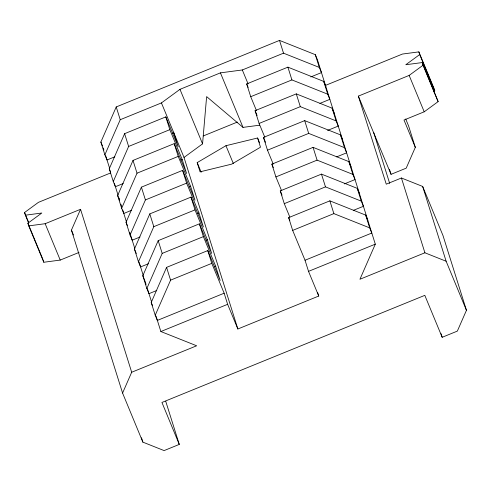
<?xml version="1.0" encoding="UTF-8"?>
<svg xmlns="http://www.w3.org/2000/svg" width="491" height="491" viewBox="0 0 491 491"><rect width="100%" height="100%" fill="white"/><g stroke="black" fill="none" stroke-linecap="round" stroke-linejoin="round"><path stroke-width="0.74" d="M317.597 292.39L318.739 296.042L237.859 328.995L184.021 157.445L202.562 143.863L206.625 96.61L243.008 127.384L259.616 125.187M114.833 156.795L107.02 159.974L104.878 154.806L100.87 142.04L116.226 106.94L279.514 40.409L315.314 54.667L317.456 59.834L375.302 244.156L359.94 279.256L424.899 252.785L446.129 261.243L466.45 310.306L457.342 331.112L442.176 337.292L424.807 295.349L161.932 402.454L179.27 444.41L164.104 450.591L142.875 442.139L122.578 393.058L71.441 230.107L80.542 209.295L45.16 223.706L28.742 225.878L27.901 223.202L41.809 213.02L25.391 215.187L24.55 212.517L38.458 202.335L110.543 172.979M104.878 154.806L120.234 119.706L116.226 106.94M123.223 183.53L115.41 186.715L113.268 181.547L109.26 168.775L124.616 133.675L165.817 116.889L178.184 146.735L173.796 132.766L172.378 133.343M113.268 181.547L128.624 146.447L124.616 133.675M131.619 210.271L123.8 213.456L121.658 208.288L117.65 195.516L133.012 160.416L174.213 143.63L186.574 173.476L182.192 159.507L169.825 129.661L165.817 116.889M121.658 208.288L137.02 173.188L133.012 160.416M140.009 237.012L132.196 240.197L130.054 235.023L126.046 222.257L141.402 187.157L182.603 170.371L194.964 200.218L190.582 186.249L178.215 156.402L174.213 143.63M130.054 235.023L145.41 199.923L141.402 187.157M148.399 263.753L140.586 266.932L138.444 261.764L134.436 248.998L149.792 213.898L190.993 197.112L203.36 226.959L198.972 212.984L186.611 183.137L182.603 170.371M138.444 261.764L153.8 226.664L149.792 213.898M156.776 290.463L148.976 293.673L146.834 288.505L142.826 275.733L158.188 240.639L199.383 223.847L211.652 253.454L207.362 239.725L195.001 209.878L190.993 197.112M146.834 288.505L162.19 253.405L158.188 240.639M207.779 250.588L211.787 263.36L224.148 293.207L157.365 320.414L155.224 315.247L151.222 302.474L166.578 267.374L207.779 250.588L220.14 280.435L215.659 266.226L203.391 236.619L199.383 223.847M155.224 315.247L170.586 280.146L166.578 267.374M122.578 393.058L131.686 372.246L80.542 209.295M405.707 118.982L408.604 125.984L415.312 147.355L406.204 168.161L391.039 174.342L358.35 96.119L409.15 75.418L423.058 65.235L422.223 62.566L405.799 64.732L419.707 54.55L418.866 51.88L402.442 54.047L325.416 85.434M120.234 119.706L161.435 102.92L179.976 89.337L220.422 72.858L242.321 69.961L283.516 53.175L319.322 67.433L321.464 72.6L310.803 76.946M433.565 91.817L434.774 90.933L433.94 88.263L418.866 51.88M415.312 147.355L404.001 120.043L424.218 111.801L438.132 101.619L422.223 62.566M257.597 137.996L260.494 147.214L231.727 164.129L200.076 171.825L197.186 162.613L225.946 145.698L257.597 137.996L259.598 142.813M214.236 266.809L215.659 266.226M256.462 110.585L250.711 96.702L246.703 83.936L287.904 67.15L323.704 81.402L325.846 86.576M128.624 146.447L169.825 129.661M250.711 96.702L291.912 79.916L327.712 94.174L329.854 99.342L319.905 103.392M264.852 137.327L259.101 123.444L255.093 110.678L296.294 93.885L332.094 108.143L334.236 113.317M203.28 135.952L237.337 122.075M137.02 173.188L178.215 156.402M259.101 123.444L300.302 106.657L336.102 120.915L338.244 126.083L327.589 130.422M180.768 160.084L182.192 159.507M273.241 164.068L267.491 150.185L263.489 137.412L304.684 120.626L340.49 134.884L342.632 140.052M145.41 199.923L186.611 183.137M267.491 150.185L308.692 133.399L344.498 147.65L346.634 152.824L336.691 156.875M189.158 186.826L190.582 186.249M281.638 190.809L275.887 176.926L271.879 164.154L313.08 147.368L348.88 161.625L351.022 166.793M28.742 225.878L43.803 262.255L60.227 260.083L79.02 252.429M153.8 226.664L195.001 209.878M275.887 176.926L317.088 160.14L352.888 174.391L355.03 179.565L344.369 183.904M197.554 213.567L198.972 212.984M289.825 217.059L284.277 203.661L280.269 190.895L321.47 174.109L357.27 188.366L359.412 193.534M162.19 253.405L203.391 236.619M284.277 203.661L325.478 186.875L361.278 201.132L363.42 206.3L353.459 210.32M205.944 240.308L207.362 239.725M318.739 296.042L308.52 271.363L305.034 260.248L292.667 230.402L288.659 217.636L329.86 200.85L365.666 215.101L367.802 220.275M466.45 310.306L442.974 235.508L422.653 186.445L401.429 177.994L386.264 184.168L358.35 96.119M170.586 280.146L211.787 263.36M292.667 230.402L333.868 213.616L369.668 227.873L371.81 233.041L305.034 260.248M156.034 316.161L160.858 331.529L227.634 304.316L224.148 293.207M308.52 271.363L375.302 244.156M131.686 372.246L196.658 345.781L160.858 331.529M419.707 54.55L434.774 90.933M423.058 65.235L438.132 101.619M409.15 75.418L424.218 111.801M242.321 69.961L248.072 83.844M246.703 83.936L248.139 87.404M255.093 110.678L257.106 115.532M263.489 137.412L265.496 142.273M271.879 164.154L273.315 167.627M280.269 190.895L282.024 195.123M288.659 217.636L289.813 220.41M220.422 72.858L243.008 127.384M225.946 145.698L233.36 163.595M179.976 89.337L202.562 143.863M197.186 162.613L201.175 172.249M161.435 102.92L184.021 157.445M227.634 304.316L237.859 328.995M100.87 142.04L102.478 145.913M109.26 168.775L110.598 172.01M117.65 195.516L119.528 200.04M126.046 222.257L127.384 225.486M134.436 248.998L136.308 253.522M142.826 275.733L144.704 280.263M151.222 302.474L152.56 305.709M45.16 223.706L60.227 260.083M24.55 212.517L28.607 222.313M25.391 215.187L28.576 222.883M27.901 223.202L42.969 259.579M71.441 230.107L73.466 235.017M422.653 186.445L446.129 261.243M401.429 177.994L424.899 252.785M389.473 169.358L391.039 174.342M441.041 333.659L442.176 337.292M373.669 132.398L389.676 183.395M315.314 54.667L319.322 67.433M323.704 81.402L327.712 94.174M332.094 108.143L336.102 120.915M340.49 134.884L344.498 147.65M348.88 161.625L352.888 174.391M357.27 188.366L361.278 201.132M365.666 215.101L369.668 227.873M279.514 40.409L283.516 53.175M287.904 67.15L291.912 79.916M296.294 93.885L300.302 106.657M304.684 120.626L308.692 133.399M313.08 147.368L317.088 160.14M321.47 174.109L325.478 186.875M329.86 200.85L333.868 213.616M103.233 147.914L103.902 150.043M105.682 155.721L109.646 168.358M114.299 183.168L118.043 195.099M118.914 197.891L119.577 199.99M120.909 204.231L121.578 206.361M122.689 209.909L126.433 221.84M129.747 232.39L134.822 248.575M139.027 261.967L143.212 275.316M144.968 280.907L146.085 284.455M147.417 288.708L151.609 302.057M165.725 401.251L179.27 444.41M141.5 437.751L142.875 442.139M43.177 260.248L43.803 262.255"/></g></svg>
